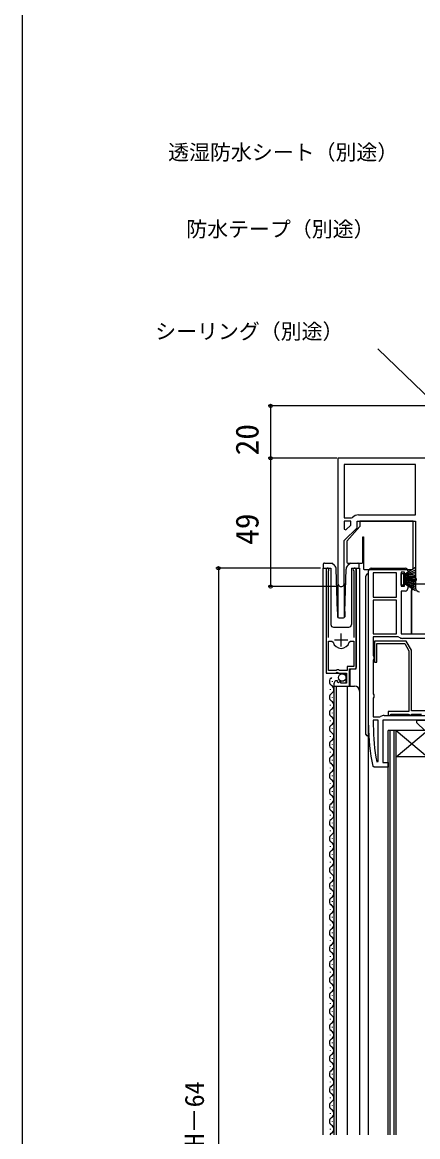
# Model space of a CAD drawing. Units: millimetres, scale not verified. Extents: x -525 to 525, y -783 to 779.
# Drawn here: x -525 to -373.8, y 127.8 to 553.6 of the extents above; entities that cross this region are included whole.
import ezdxf
from ezdxf.enums import TextEntityAlignment as Align

# ---------------------------------------------------------------- set-up
doc = ezdxf.new("R2010")
doc.units = ezdxf.units.MM
doc.header["$LTSCALE"] = 4
for name, color, linetype in [('0-2_YKK_11', 7, 'Continuous'), ('0-4_YKK_12', 2, 'Continuous'), ('0-5_YKK_13', 4, 'Continuous'), ('0-7_YKK_D', 6, 'Continuous'), ('0-8_YKK_ZWAK', 7, 'Continuous')]:
    doc.layers.add(name, color=color, linetype=linetype)
doc.styles.add('ＭＳ ゴシック', font='')
doc.styles.get('ＭＳ ゴシック').set_extended_font_data('MS Gothic')

msp = doc.modelspace()

# ---------------------------------------------------------------- linework, layer by layer
at = {"layer": '0-2_YKK_11'}
for p, q in [((-391.55, 345.005), (-378.55, 345.005)), ((-392.55, 285.005), (-392.55, 344.005)), ((-403.05, 315.105), (-403.05, 320.105)), ((-405.55, 317.605), (-400.55, 317.605)), ((-386.55, 288.805), (-358.05, 288.805)), ((-389.445, 271.055), (-388.85, 271.111))]:
    msp.add_line(p, q, dxfattribs=at)
for points in [[(-326.75, 387.005), (-404.25, 387.005), (-404.25, 339.205)], [(-374.55, 384.605), (-401.85, 384.605), (-401.85, 364.205), (-399.042, 364.205), (-398.661, 364.382)], [(-396.45, 365.405), (-374.55, 365.405), (-374.55, 384.605)], [(-401.85, 339.205), (-401.85, 355.605), (-396.95, 360.505), (-396.95, 363.005), (-374.55, 363.005), (-374.55, 337.505)], [(-408.8, 344.455), (-408.8, 304.905), (-405.169, 304.905), (-404.629, 305.358), (-404.3, 305.205), (-404, 304.905), (-401, 304.905), (-401, 301.105), (-403.2, 301.105), (-403.2, 301.739), (-403.447, 301.841), (-404.024, 301.264), (-404.492, 301.534), (-404.407, 301.853), (-404.618, 302.104)], [(-407.85, 318.605), (-407.85, 343.973), (-407.797, 344.143)], [(-405.8, 300.81), (-405.8, 300.005), (-399.9, 300.005), (-399.9, 306.605), (-397.3, 306.605), (-397.3, 344.455)], [(-398.303, 344.143), (-398.25, 343.973), (-398.25, 318.605)], [(-377.55, 344.005), (-377.55, 342.305), (-378.85, 342.305), (-378.85, 343.505), (-380.05, 343.505), (-380.05, 338.105), (-378.85, 338.105), (-378.85, 339.305), (-377.55, 339.305), (-377.55, 337.305)], [(-378.55, 336.305), (-380.05, 336.305), (-380.05, 320.005), (-358.05, 320.005), (-358.05, 336.305), (-359.55, 336.305)], [(-407.85, 305.905), (-407.85, 317.105), (-406.612, 317.105), (-406.131, 316.74)], [(-399.969, 316.74), (-399.488, 317.105), (-398.25, 317.105), (-398.25, 307.505), (-400.8, 307.505), (-400.8, 305.905), (-403.7, 305.905), (-404, 306.205), (-404.6, 306.205), (-404.9, 305.905), (-407.85, 305.905)], [(-380.973, 318.698), (-381.282, 318.805), (-390.75, 318.805), (-390.75, 311.671), (-390.5, 311.238), (-390.5, 310.372), (-390.75, 309.939), (-390.75, 297.071), (-390.5, 296.638), (-390.5, 295.772), (-390.75, 295.339), (-390.75, 288.205), (-388.282, 288.205), (-387.973, 288.312)], [(-361.95, 290.505), (-376.15, 290.505), (-376.15, 313.705), (-378.171, 317.205), (-390.25, 317.205), (-390.25, 309.105), (-389.35, 309.105), (-389.35, 316.205), (-378.748, 316.205), (-377.15, 313.437), (-377.15, 290.305), (-385.05, 290.305), (-385.05, 288.805), (-384.35, 288.805), (-384.05, 289.105), (-383.85, 289.305), (-377.35, 289.305), (-377.15, 289.105), (-376.85, 288.805), (-376.45, 288.805), (-376.15, 289.105), (-375.95, 289.305), (-372.35, 289.305)], [(-358.05, 288.805), (-358.05, 318.205), (-379.55, 318.205)], [(-352.75, 287.005), (-387.05, 287.005), (-387.05, 270.805), (-385.05, 270.805), (-385.05, 269.005), (-390.463, 269.005), (-390.953, 269.404)], [(-388.85, 271.111), (-388.85, 287.005), (-390.75, 287.005), (-390.75, 285.005)]]:
    msp.add_lwpolyline(points, dxfattribs=at)
for points in [[(-401.85, 363.005), (-401.85, 359.872), (-401.233, 359.616), (-399.35, 361.499), (-399.35, 363.005)], [(-390.75, 343.205), (-390.75, 334.005), (-381.85, 334.005), (-381.85, 343.205)], [(-390.75, 332.805), (-390.75, 320.005), (-381.85, 320.005), (-381.85, 332.805)]]:
    msp.add_lwpolyline(points, close=True, dxfattribs=at)
for centre, radius, start, end in [((-396.45, 362.505), 2.9, 89.99999, 139.67978), ((-408.25, 344.455), 0.55, 325.4396, 180.00004), ((-397.85, 344.455), 0.55, 359.99998, 214.56065), ((-391.55, 344.005), 1, 90.00001, 179.99999), ((-378.55, 344.005), 1, 0.00001, 89.99999), ((-403.05, 339.205), 1.2, 179.99999, 0.00001), ((-378.55, 337.305), 1, 270.00001, 359.99999), ((-373.05, 337.505), 1.5, 180.00001, 269.99999), ((-403.05, 317.605), 3.2, 195.68059, 269.99997), ((-403.05, 317.605), 3.2, 270.00002, 344.31941), ((-379.55, 320.505), 2.3, 231.7868, 270), ((-404.5, 300.81), 1.3, 95.2159, 180.00002), ((-386.55, 286.505), 2.3, 90, 128.2132), ((-315.55, 285.005), 77, 180, 191.68989), ((-315.55, 285.005), 75.2, 179.99999, 190.69052)]:
    msp.add_arc(centre, radius, start, end, dxfattribs=at)
at = {"layer": '0-4_YKK_12'}
for p, q in [((-410, 345.005), (-407, 345.005)), ((-410, 345.005), (-410, 128.505)), ((-408.8, 345.005), (-408.8, 305.405)), ((-407, 345.005), (-407, 323.505)), ((-399.1, 345.005), (-399.1, 323.505)), ((-399.1, 345.005), (-396, 345.005)), ((-397.3, 345.005), (-397.3, 307.105)), ((-396, 345.005), (-396, 128.505)), ((-404.25, 339.205), (-404.25, 326.134)), ((-401.85, 339.205), (-401.85, 326.129)), ((-406, 322.505), (-400.1, 322.505)), ((-399.7, 306.105), (-399.2, 306.605)), ((-399.2, 306.605), (-397.8, 306.605)), ((-408.3, 304.905), (-401.7, 304.905)), ((-401.2, 304.405), (-401.7, 304.905)), ((-401.2, 304.405), (-401.2, 301.105)), ((-399.7, 306.105), (-399.7, 300.005)), ((-407.06, 298.602), (-407.06, 298.802)), ((-406.3, 301.602), (-406.3, 301.802)), ((-405.8, 300.005), (-405.8, 128.505)), ((-405.8, 300.005), (-398, 300.005)), ((-405, 300.005), (-405, 128.505)), ((-400.8, 300.005), (-400.8, 128.505)), ((-406.3, 295.602), (-406.3, 295.802)), ((-407.06, 292.602), (-407.06, 292.802)), ((-406.3, 289.602), (-406.3, 289.802)), ((-407.06, 286.602), (-407.06, 286.802)), ((-406.3, 283.602), (-406.3, 283.802)), ((-392.55, 128.505), (-392.55, 285.005)), ((-352.05, 283.005), (-385.05, 283.005)), ((-385.05, 128.505), (-385.05, 283.005)), ((-384.35, 128.505), (-384.35, 283.005)), ((-382.75, 128.505), (-382.75, 283.005)), ((-382.05, 283.005), (-370.05, 273.005)), ((-382.05, 128.505), (-382.05, 283.005)), ((-407.06, 280.602), (-407.06, 280.802)), ((-406.3, 277.602), (-406.3, 277.802)), ((-407.06, 274.602), (-407.06, 274.802)), ((-407.06, 268.602), (-407.06, 268.802)), ((-406.3, 271.602), (-406.3, 271.802)), ((-406.3, 265.602), (-406.3, 265.802)), ((-407.06, 262.602), (-407.06, 262.802)), ((-406.3, 259.602), (-406.3, 259.802)), ((-407.06, 256.602), (-407.06, 256.802)), ((-406.3, 253.602), (-406.3, 253.802)), ((-407.06, 250.602), (-407.06, 250.802)), ((-406.3, 247.602), (-406.3, 247.802)), ((-407.06, 244.602), (-407.06, 244.802)), ((-407.06, 238.602), (-407.06, 238.802)), ((-406.3, 241.602), (-406.3, 241.802)), ((-406.3, 235.602), (-406.3, 235.802)), ((-407.06, 232.602), (-407.06, 232.802)), ((-407.06, 226.602), (-407.06, 226.802)), ((-406.3, 229.602), (-406.3, 229.802)), ((-406.3, 223.602), (-406.3, 223.802)), ((-407.06, 220.602), (-407.06, 220.802)), ((-406.3, 217.602), (-406.3, 217.802)), ((-407.06, 214.602), (-407.06, 214.802)), ((-407.06, 208.602), (-407.06, 208.802)), ((-406.3, 211.602), (-406.3, 211.802)), ((-406.3, 205.602), (-406.3, 205.802)), ((-407.06, 202.602), (-407.06, 202.802)), ((-407.06, 196.602), (-407.06, 196.802)), ((-406.3, 199.602), (-406.3, 199.802)), ((-406.3, 193.602), (-406.3, 193.802)), ((-407.06, 190.602), (-407.06, 190.802)), ((-406.3, 187.602), (-406.3, 187.802)), ((-407.06, 184.602), (-407.06, 184.802)), ((-406.3, 181.602), (-406.3, 181.802)), ((-407.06, 178.602), (-407.06, 178.802)), ((-406.3, 175.602), (-406.3, 175.802)), ((-407.06, 172.602), (-407.06, 172.802)), ((-407.06, 166.602), (-407.06, 166.802)), ((-406.3, 169.602), (-406.3, 169.802)), ((-406.3, 163.602), (-406.3, 163.802)), ((-407.06, 160.602), (-407.06, 160.802)), ((-406.3, 157.602), (-406.3, 157.802)), ((-407.06, 154.602), (-407.06, 154.802)), ((-406.3, 151.602), (-406.3, 151.802)), ((-407.06, 148.602), (-407.06, 148.802)), ((-406.3, 145.602), (-406.3, 145.802)), ((-407.06, 142.602), (-407.06, 142.802)), ((-407.06, 136.602), (-407.06, 136.802)), ((-406.3, 139.602), (-406.3, 139.802)), ((-406.3, 133.602), (-406.3, 133.802)), ((-407.06, 130.602), (-407.06, 130.802))]:
    msp.add_line(p, q, dxfattribs=at)
msp.add_lwpolyline([(-370.05, 273.005), (-382.05, 273.005), (-370.05, 283.005)], dxfattribs=at)
for centre, radius, start, end in [((-406, 323.505), 1, 180, 270), ((-400.1, 323.505), 1, 270, 0), ((-397.8, 307.105), 0.5, 270, 0), ((-408.3, 305.405), 0.5, 180, 270), ((-405.842, 301.702), 1.718, 119.20254, 240.79746), ((-407.518, 298.702), 1.718, 299.20254, 60.79746), ((-398, 298.005), 2, 0, 90), ((-405.842, 295.702), 1.718, 119.20254, 240.79746), ((-407.518, 292.702), 1.718, 299.20254, 60.79746), ((-405.842, 289.702), 1.718, 119.20254, 240.79746), ((-407.518, 286.702), 1.718, 299.20254, 60.79746), ((-405.842, 283.702), 1.718, 119.20254, 240.79746), ((-407.518, 280.702), 1.718, 299.20254, 60.79746), ((-405.842, 277.702), 1.718, 119.20254, 240.79746), ((-405.842, 271.702), 1.718, 119.20254, 240.79746), ((-407.518, 274.702), 1.718, 299.20254, 60.79746), ((-407.518, 268.702), 1.718, 299.20254, 60.79746), ((-405.842, 265.702), 1.718, 119.20254, 240.79746), ((-407.518, 262.702), 1.718, 299.20254, 60.79746), ((-405.842, 259.702), 1.718, 119.20254, 240.79746), ((-407.518, 256.702), 1.718, 299.20254, 60.79746), ((-405.842, 253.702), 1.718, 119.20254, 240.79746), ((-407.518, 250.702), 1.718, 299.20254, 60.79746), ((-405.842, 247.702), 1.718, 119.20254, 240.79746), ((-405.842, 241.702), 1.718, 119.20254, 240.79746), ((-407.518, 244.702), 1.718, 299.20254, 60.79746), ((-407.518, 238.702), 1.718, 299.20254, 60.79746), ((-405.842, 235.702), 1.718, 119.20254, 240.79746), ((-407.518, 232.702), 1.718, 299.20254, 60.79746), ((-405.842, 229.702), 1.718, 119.20254, 240.79746), ((-407.518, 226.702), 1.718, 299.20254, 60.79746), ((-405.842, 223.702), 1.718, 119.20254, 240.79746), ((-407.518, 220.702), 1.718, 299.20254, 60.79746), ((-405.842, 217.702), 1.718, 119.20254, 240.79746), ((-405.842, 211.702), 1.718, 119.20254, 240.79746), ((-407.518, 214.702), 1.718, 299.20254, 60.79746), ((-407.518, 208.702), 1.718, 299.20254, 60.79746), ((-405.842, 205.702), 1.718, 119.20254, 240.79746), ((-405.842, 199.702), 1.718, 119.20254, 240.79746), ((-407.518, 202.702), 1.718, 299.20254, 60.79746), ((-407.518, 196.702), 1.718, 299.20254, 60.79746), ((-405.842, 193.702), 1.718, 119.20254, 240.79746), ((-407.518, 190.702), 1.718, 299.20254, 60.79746), ((-405.842, 187.702), 1.718, 119.20254, 240.79746), ((-405.842, 181.702), 1.718, 119.20254, 240.79746), ((-407.518, 184.702), 1.718, 299.20254, 60.79746), ((-407.518, 178.702), 1.718, 299.20254, 60.79746), ((-405.842, 175.702), 1.718, 119.20254, 240.79746), ((-405.842, 169.702), 1.718, 119.20254, 240.79746), ((-407.518, 172.702), 1.718, 299.20254, 60.79746), ((-407.518, 166.702), 1.718, 299.20254, 60.79746), ((-405.842, 163.702), 1.718, 119.20254, 240.79746), ((-407.518, 160.702), 1.718, 299.20254, 60.79746), ((-405.842, 157.702), 1.718, 119.20254, 240.79746), ((-407.518, 154.702), 1.718, 299.20254, 60.79746), ((-405.842, 151.702), 1.718, 119.20254, 240.79746), ((-407.518, 148.702), 1.718, 299.20254, 60.79746), ((-405.842, 145.702), 1.718, 119.20254, 240.79746), ((-405.842, 139.702), 1.718, 119.20254, 240.79746), ((-407.518, 142.702), 1.718, 299.20254, 60.79746), ((-407.518, 136.702), 1.718, 299.20254, 60.79746), ((-405.842, 133.702), 1.718, 119.20254, 240.79746), ((-407.518, 130.702), 1.718, 299.20254, 60.79746), ((-405.842, 127.702), 1.718, 119.20254, 152.14223)]:
    msp.add_arc(centre, radius, start, end, dxfattribs=at)
at = {"layer": '0-5_YKK_13'}
for p, q in [((-395.95, 363.005), (-395.95, 361.005)), ((-375.55, 363.005), (-395.95, 363.005)), ((-375.55, 344.805), (-375.55, 363.005)), ((-395.95, 361.005), (-400.85, 355.305)), ((-400.85, 355.305), (-400.85, 347.305)), ((-394.75, 357.005), (-394.55, 357.005)), ((-394.75, 347.305), (-394.75, 357.005)), ((-394.55, 357.005), (-394.55, 344.805)), ((-409.897, 346.505), (-409.897, 345.005)), ((-409.397, 347.005), (-409.13, 347.005)), ((-409.13, 347.005), (-406.586, 347.005)), ((-405.585, 346.071), (-406.586, 347.005)), ((-400.55, 347.005), (-395.05, 347.005)), ((-399.508, 347.005), (-400.51, 346.071)), ((-399.508, 347.005), (-396.969, 347.005)), ((-396.969, 347.005), (-396.703, 347.005)), ((-396.203, 345.005), (-396.203, 346.505)), ((-374.55, 345.277), (-379.25, 342.305)), ((-404.414, 328.487), (-404.95, 344.678)), ((-401.68, 328.487), (-401.144, 344.678)), ((-394.25, 344.505), (-375.85, 344.505)), ((-393.55, 281.505), (-393.55, 342.005)), ((-380.05, 338.555), (-380.05, 343.055)), ((-379.25, 342.105), (-374.55, 344.363)), ((-379.25, 341.905), (-374.55, 343.569)), ((-374.55, 342.894), (-379.25, 341.705)), ((-379.25, 341.505), (-374.55, 342.337)), ((-374.55, 341.899), (-379.25, 341.305)), ((-379.25, 341.105), (-374.55, 341.581)), ((-379.25, 341.005), (-374.05, 341.005)), ((-377.35, 342.005), (-377.35, 341.916)), ((-377.171, 341.533), (-375.886, 340.455)), ((-379.25, 340.605), (-374.05, 340.605)), ((-379.25, 340.505), (-374.55, 340.03)), ((-374.55, 339.711), (-379.25, 340.305)), ((-379.25, 340.105), (-374.55, 339.273)), ((-374.55, 338.716), (-379.25, 339.905)), ((-379.25, 339.705), (-374.55, 338.041)), ((-379.25, 339.505), (-374.55, 337.247)), ((-374.55, 336.333), (-379.25, 339.305)), ((-375.701, 337.087), (-376.15, 336.552)), ((-376.15, 333.805), (-376.15, 336.552)), ((-375.95, 320.005), (-375.95, 338.704)), ((-375.65, 339.004), (-362.45, 339.004)), ((-375.35, 339.306), (-375.35, 338.051)), ((-376.15, 320.005), (-376.15, 333.805)), ((-404.414, 328.487), (-404.414, 326.487)), ((-401.68, 328.487), (-401.68, 326.487)), ((-403.914, 326.005), (-402.18, 326.005)), ((-371.05, 283.005), (-374.05, 286.005)), ((-392.55, 281.005), (-393.05, 281.005))]:
    msp.add_line(p, q, dxfattribs=at)
for points in [[(-409.397, 347.005), (-409.528, 346.988), (-409.62, 346.953)], [(-380.05, 343.055), (-379.25, 343.055), (-379.25, 338.555), (-380.05, 338.555)], [(-374.05, 286.005), (-374.05, 287.005), (-353.05, 287.005)]]:
    msp.add_lwpolyline(points, dxfattribs=at)
msp.add_circle((-402.65, 303.253), 1.45, dxfattribs=at)
for centre, radius, start, end in [((-409.397, 346.505), 0.5, 116.51445, 179.87786), ((-409.397, 346.505), 0.5, 179.87786, 180), ((-406.949, 344.609), 2, 1.97078, 46.92971), ((-399.145, 344.61), 2, 133.07029, 178.02922), ((-400.55, 347.305), 0.3, 180, 270), ((-396.703, 346.505), 0.5, 64.09034, 90.01347), ((-396.703, 346.505), 0.5, 0.36325, 64.09034), ((-396.703, 346.505), 0.5, 0, 0.36325), ((-395.05, 347.305), 0.3, 270, 0), ((-394.25, 344.805), 0.3, 180, 270), ((-392.55, 342.005), 1, 90, 180), ((-375.85, 344.805), 0.3, 270, 0), ((-375.65, 338.704), 0.3, 90, 180), ((-403.914, 326.505), 0.5, 182, 270), ((-402.18, 326.505), 0.5, 270, 358), ((-393.05, 281.505), 0.5, 180, 270)]:
    msp.add_arc(centre, radius, start, end, dxfattribs=at)
for centre, major_axis, ratio, start_param, end_param in [((-378.35, 342.005), (1, 0), 0.999848, 6.2831853, 6.971732), ((-376.85, 341.916), (0.453, 0.211), 0.999815, 2.7053314, 3.5778539), ((-376.85, 339.305), (-1.36, -0.634), 0.999815, 2.7053314, 3.5778539), ((-376.85, 338.051), (-1.41, 0.513), 0.999828, 2.7925822, 3.4906031)]:
    msp.add_ellipse(centre, major_axis=major_axis, ratio=ratio, start_param=start_param, end_param=end_param, dxfattribs=at)
at = {"layer": '0-7_YKK_D'}
for p, q in [((-327.228, 407.005), (-431, 407.005)), ((-430, 407.005), (-430, 387.005)), ((-404.75, 387.005), (-431, 387.005)), ((-404.75, 387.005), (-431, 387.005)), ((-430, 387.005), (-430, 338.005)), ((-411, 345.005), (-451, 345.005)), ((-450, 345.005), (-450, -90.995)), ((-404.05, 338.005), (-431, 338.005))]:
    msp.add_line(p, q, dxfattribs=at)
msp.add_lwpolyline([(-352.564, 393.699), (-354.4, 395.468), (-389.069, 428.853)], dxfattribs=at)
for centre in [(-430, 407.005), (-430, 387.005), (-430, 387.005), (-450, 345.005), (-430, 338.005)]:
    msp.add_circle(centre, 0.637, dxfattribs=at)
at = {"layer": '0-8_YKK_ZWAK'}
msp.add_line((-525, 747.3), (-525, -782.7), dxfattribs=at)

# ---------------------------------------------------------------- texts
at = {"layer": '0-7_YKK_D', "style": 'ＭＳ ゴシック'}
for s, p in [('透湿防水シート（別途）', (-469.2, 499.247)), ('防水テープ（別途）', (-462.273, 469.876)), ('シーリング（別途）', (-474.16, 430.808))]:
    msp.add_text(s, height=5.865, dxfattribs=at).set_placement(p, align=Align.BOTTOM_LEFT)
for s, height, p in [('20', 8.798, (-432, 388.141)), ('49', 8.798, (-432, 353.948)), ('網戸出来高＝H－64', 7.331, (-453.307, 64.051))]:
    msp.add_text(s, height=height, rotation=90, dxfattribs=at).set_placement(p, align=Align.BOTTOM_LEFT)

doc.saveas('drawing.dxf')
